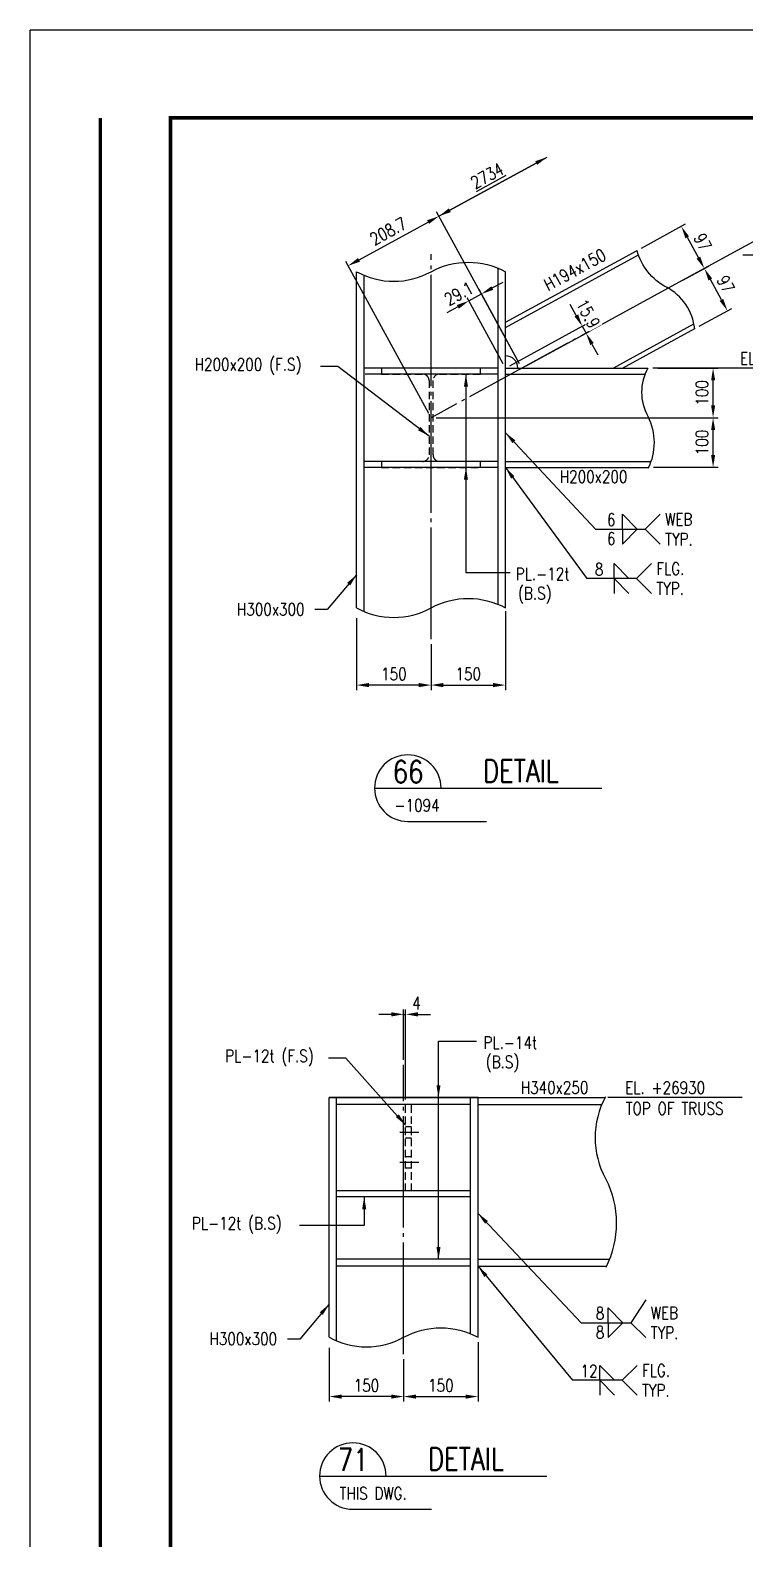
# Model space of a CAD drawing. Header units: millimetres. Extents: x 0 to 232280, y -26939 to 23794.
# Drawn here: x 146137 to 151900, y -15269 to -3104 of the extents above; entities that cross this region are included whole.
import ezdxf
from ezdxf.enums import TextEntityAlignment as Align

# ---------------------------------------------------------------- set-up
doc = ezdxf.new("R2010")
doc.units = ezdxf.units.MM
doc.header["$LTSCALE"] = 30
doc.linetypes.add('JNK-CENTER', pattern=[34, 30, -1.5, 1, -1.5])
doc.linetypes.add('JNK-HIDDEN', pattern=[3, 2, -1])
for name, color, linetype in [('CEN-R', 1, 'JNK-CENTER'), ('CON-C', 4, 'Continuous'), ('CON-G', 3, 'Continuous'), ('CON-W', 7, 'Continuous'), ('CON-Y', 2, 'Continuous'), ('Dim-W', 7, 'Continuous'), ('HID-Y', 2, 'JNK-HIDDEN'), ('STL-OBJT', 7, 'Continuous'), ('TXT-Y', 2, 'Continuous')]:
    doc.layers.add(name, color=color, linetype=linetype)
doc.styles.add('ROMANS', font='ROMANS.shx', dxfattribs={"width": 0.8})
doc.styles.add('SIMPLEX', font='simplex.shx', dxfattribs={"width": 0.8})
doc.dimstyles.new('DIM40', dxfattribs={"dimscale": 40, "dimtxt": 2.5, "dimasz": 2.5, "dimexe": 1, "dimexo": 1, "dimgap": 1, "dimtad": 1, "dimdec": 0, "dimdsep": 46, "dimtxsty": 'SIMPLEX', "dimcen": 0, "dimclrd": 7, "dimclre": 7, "dimclrt": 2, "dimadec": 1, "dimazin": 2, "dimtfac": 1, "dimtdec": 0, "dimtix": 1, "dimtmove": 2, "dimatfit": 2, "dimfxl": 1, "dimtolj": 1, "dimtzin": 0, "dimarcsym": 1})
doc.dimstyles.new('DIM40x4', dxfattribs={"dimscale": 40, "dimtxt": 2.5, "dimasz": 2.5, "dimexe": 1, "dimexo": 1, "dimgap": 1, "dimtad": 1, "dimdec": 1, "dimlfac": 0.25, "dimdsep": 46, "dimtxsty": 'SIMPLEX', "dimcen": 2.5, "dimclrd": 7, "dimclre": 7, "dimclrt": 2, "dimadec": 1, "dimazin": 2, "dimtfac": 1, "dimtdec": 1, "dimtmove": 2, "dimatfit": 3, "dimfxl": 1, "dimtfill": 1, "dimtolj": 1, "dimtzin": 0, "dimarcsym": 1})

# ---------------------------------------------------------------- blocks, each defined once
blk = doc.blocks.new('TITLE')
at = {"color": 7}
for p in [(841, 594.85), (0, 0)]:
    blk.add_line(p, (0, 594.85), dxfattribs=at)
at = {"color": 7, "const_width": 0.707}
for points in [[(28.29, 17.68), (28.29, 577.52)], [(14.15, 577.17), (14.15, 17.68)], [(823.32, 577.17), (27.94, 577.17)]]:
    blk.add_lwpolyline(points, dxfattribs=at)
blk = doc.blocks.new('SECTITLE')
at = {"layer": 'CON-G'}
for p, q in [((-1.7, 0), (44.1, 0)), ((5, -6.7), (20.86, -6.7))]:
    blk.add_line(p, q, dxfattribs=at)
blk.add_arc((5, 0), 6.7, 0, 270, dxfattribs=at)
at = {"layer": 'CON-C', "style": 'SIMPLEX', "width": 0.8}
for tag, p in [('A', (5.06, 1.04)), ('ELEVATION', (27.83, 1.22))]:
    blk.add_attdef(tag, text='', height=4.5, dxfattribs=at).set_placement(p, align=Align.CENTER)
at = {"layer": 'CON-Y', "style": 'SIMPLEX', "width": 0.8}
blk.add_attdef('H0000-0000', (1.54, -4.72), '', height=2.5, dxfattribs=at)
blk.add_attdef('SCALE', text='', height=2.5, dxfattribs=at).set_placement((44.9, -3.72), align=Align.RIGHT)
blk = doc.blocks.new('*D4577')
at = {"layer": 'DEFPOINTS', "color": 0, "ltscale": 0.5, "transparency": 16777216}
for p in [(149970, -7790), (149370, -8016), (149970, -8385)]:
    blk.add_point(p, dxfattribs=at)
at = {"layer": 'Dim-W', "color": 7, "lineweight": -2, "ltscale": 0.5, "transparency": 16777216}
for p, q in [((149970, -7830), (149970, -8425)), ((149370, -8056), (149370, -8425)), ((149470, -8385), (149870, -8385))]:
    blk.add_line(p, q, dxfattribs=at)
at = {"layer": 'Dim-W', "color": 7, "ltscale": 0.5, "transparency": 16777216}
for points in [[(149470, -8368), (149470, -8402), (149370, -8385)], [(149870, -8368), (149870, -8402), (149970, -8385)]]:
    blk.add_solid(points, dxfattribs=at)
at = {"layer": 'Dim-W', "color": 2, "ltscale": 0.5, "transparency": 16777216, "insert": (149670, -8295), "char_height": 100, "attachment_point": 5, "style": 'SIMPLEX', "bg_fill": 3, "box_fill_scale": 1.1, "bg_fill_color": 256, "bg_fill_true_color": 13158600, "bg_fill_transparency": 0}
blk.add_mtext('\\A1;150', dxfattribs=at)
blk = doc.blocks.new('*D4578')
at = {"layer": 'DEFPOINTS', "color": 0, "ltscale": 0.5, "transparency": 16777216}
for p in [(148770, -7806), (149370, -8016), (148770, -8385)]:
    blk.add_point(p, dxfattribs=at)
at = {"layer": 'Dim-W', "color": 7, "lineweight": -2, "ltscale": 0.5, "transparency": 16777216}
for p, q in [((148770, -7846), (148770, -8425)), ((149370, -8056), (149370, -8425)), ((149270, -8385), (148870, -8385))]:
    blk.add_line(p, q, dxfattribs=at)
at = {"layer": 'Dim-W', "color": 7, "ltscale": 0.5, "transparency": 16777216}
for points in [[(148870, -8368), (148870, -8402), (148770, -8385)], [(149270, -8368), (149270, -8402), (149370, -8385)]]:
    blk.add_solid(points, dxfattribs=at)
at = {"layer": 'Dim-W', "color": 2, "ltscale": 0.5, "transparency": 16777216, "insert": (149070, -8295), "char_height": 100, "attachment_point": 5, "style": 'SIMPLEX', "bg_fill": 3, "box_fill_scale": 1.1, "bg_fill_color": 256, "bg_fill_true_color": 13158600, "bg_fill_transparency": 0}
blk.add_mtext('\\A1;150', dxfattribs=at)
blk = doc.blocks.new('*D4491')
at = {"layer": 'DEFPOINTS', "color": 0, "ltscale": 0.5, "transparency": 16777216}
for p in [(149434, -4604), (150103, -5829), (149370, -6229)]:
    blk.add_point(p, dxfattribs=at)
at = {"layer": 'Dim-W', "color": 7, "lineweight": -2, "ltscale": 0.5, "transparency": 16777216}
for p, q in [((150083, -5794), (149414, -4569)), ((148789, -4956), (149346, -4652)), ((149351, -6194), (148682, -4969))]:
    blk.add_line(p, q, dxfattribs=at)
at = {"layer": 'Dim-W', "color": 7, "ltscale": 0.5, "transparency": 16777216}
for points in [[(149338, -4637), (149354, -4666), (149434, -4604)], [(148781, -4941), (148797, -4971), (148701, -5004)]]:
    blk.add_solid(points, dxfattribs=at)
at = {"layer": 'Dim-W', "color": 2, "ltscale": 0.5, "transparency": 16777216, "insert": (149024, -4725), "char_height": 100, "attachment_point": 5, "rotation": 28.6308, "style": 'SIMPLEX', "bg_fill": 3, "box_fill_scale": 1.1, "bg_fill_color": 256, "bg_fill_true_color": 13158600, "bg_fill_transparency": 0}
blk.add_mtext('\\A1;208.7', dxfattribs=at)
blk = doc.blocks.new('*D4492')
at = {"layer": 'DEFPOINTS', "color": 0, "ltscale": 0.5, "transparency": 16777216}
for p in [(150305, -4128), (149434, -4604), (149434, -4604)]:
    blk.add_point(p, dxfattribs=at)
at = {"layer": 'Dim-W', "color": 7, "lineweight": -2, "ltscale": 0.5, "transparency": 16777216}
blk.add_line((150218, -4176), (149521, -4556), dxfattribs=at)
at = {"layer": 'Dim-W', "color": 7, "ltscale": 0.5, "transparency": 16777216}
for points in [[(150210, -4161), (150226, -4190), (150305, -4128)], [(149513, -4541), (149529, -4571), (149434, -4604)]]:
    blk.add_solid(points, dxfattribs=at)
at = {"layer": 'Dim-W', "color": 2, "ltscale": 0.5, "transparency": 16777216, "insert": (149822, -4278), "char_height": 100, "attachment_point": 5, "rotation": 28.6308, "style": 'SIMPLEX', "bg_fill": 3, "box_fill_scale": 1.1, "bg_fill_color": 256, "bg_fill_true_color": 13158600, "bg_fill_transparency": 0}
blk.add_mtext('\\A1;\\L2734', dxfattribs=at)
blk = doc.blocks.new('*D4493')
at = {"layer": 'DEFPOINTS', "color": 0, "ltscale": 0.5, "transparency": 16777216}
for p in [(149970, -5829), (150103, -5829)]:
    blk.add_point(p, dxfattribs=at)
at = {"layer": 'Dim-W', "color": 7, "lineweight": -2, "ltscale": 0.5, "transparency": 16777216}
for p, q in [((150083, -5794), (149757, -5196)), ((149864, -5183), (149952, -5136)), ((149586, -5335), (149498, -5383)), ((149951, -5794), (149655, -5252))]:
    blk.add_line(p, q, dxfattribs=at)
at = {"layer": 'Dim-W', "color": 2, "ltscale": 0.5, "transparency": 16777216, "insert": (149594, -5228), "char_height": 100, "attachment_point": 5, "rotation": 28.6308, "style": 'SIMPLEX', "bg_fill": 3, "box_fill_scale": 1.1, "bg_fill_color": 256, "bg_fill_true_color": 13158600, "bg_fill_transparency": 0}
blk.add_mtext('\\A1;29.1', dxfattribs=at)
at = {"layer": 'DEFPOINTS', "color": 0, "ltscale": 0.5, "transparency": 16777216}
blk.add_point((149776, -5231), dxfattribs=at)
at = {"layer": 'Dim-W', "color": 7, "lineweight": -2, "ltscale": 0.5, "transparency": 16777216}
blk.add_line((149674, -5287), (149776, -5231), dxfattribs=at)
at = {"layer": 'Dim-W', "color": 7, "ltscale": 0.5, "transparency": 16777216}
for points in [[(149856, -5169), (149872, -5198), (149776, -5231)], [(149578, -5320), (149594, -5350), (149674, -5287)]]:
    blk.add_solid(points, dxfattribs=at)
blk = doc.blocks.new('*D4494')
at = {"layer": 'DEFPOINTS', "color": 0, "ltscale": 0.5, "transparency": 16777216}
for p in [(149970, -5829), (150103, -5829)]:
    blk.add_point(p, dxfattribs=at)
at = {"layer": 'Dim-W', "color": 7, "lineweight": -2, "ltscale": 0.5, "transparency": 16777216}
for p, q in [((150541, -5404), (150493, -5316)), ((150005, -5810), (150624, -5472)), ((150138, -5810), (150655, -5528)), ((150667, -5635), (150715, -5723))]:
    blk.add_line(p, q, dxfattribs=at)
at = {"layer": 'Dim-W', "color": 2, "ltscale": 0.5, "transparency": 16777216, "insert": (150636, -5390), "char_height": 100, "attachment_point": 5, "rotation": 298.6308, "style": 'SIMPLEX', "bg_fill": 3, "box_fill_scale": 1.1, "bg_fill_color": 256, "bg_fill_true_color": 13158600, "bg_fill_transparency": 0}
blk.add_mtext('\\A1;15.9', dxfattribs=at)
at = {"layer": 'DEFPOINTS', "color": 0, "ltscale": 0.5, "transparency": 16777216}
blk.add_point((150620, -5547), dxfattribs=at)
at = {"layer": 'Dim-W', "color": 7, "lineweight": -2, "ltscale": 0.5, "transparency": 16777216}
blk.add_line((150589, -5491), (150620, -5547), dxfattribs=at)
at = {"layer": 'Dim-W', "color": 7, "ltscale": 0.5, "transparency": 16777216}
for points in [[(150556, -5396), (150527, -5412), (150589, -5491)], [(150682, -5627), (150653, -5643), (150620, -5547)]]:
    blk.add_solid(points, dxfattribs=at)
blk = doc.blocks.new('*D4495')
at = {"layer": 'DEFPOINTS', "color": 0, "ltscale": 0.5, "transparency": 16777216}
for p in [(151032, -4880), (151574, -5026), (151365, -5140)]:
    blk.add_point(p, dxfattribs=at)
at = {"layer": 'Dim-W', "color": 7, "lineweight": -2, "ltscale": 0.5, "transparency": 16777216}
for p, q in [((151067, -4861), (151423, -4667)), ((151436, -4774), (151526, -4939)), ((151401, -5121), (151609, -5007))]:
    blk.add_line(p, q, dxfattribs=at)
at = {"layer": 'Dim-W', "color": 7, "ltscale": 0.5, "transparency": 16777216}
for points in [[(151450, -4766), (151421, -4782), (151388, -4686)], [(151541, -4931), (151511, -4947), (151574, -5026)]]:
    blk.add_solid(points, dxfattribs=at)
at = {"layer": 'Dim-W', "color": 2, "ltscale": 0.5, "transparency": 16777216, "insert": (151560, -4813), "char_height": 100, "attachment_point": 5, "rotation": 298.6308, "style": 'SIMPLEX', "bg_fill": 3, "box_fill_scale": 1.1, "bg_fill_color": 256, "bg_fill_true_color": 13158600, "bg_fill_transparency": 0}
blk.add_mtext('\\A1;97', dxfattribs=at)
blk = doc.blocks.new('*D4496')
at = {"layer": 'DEFPOINTS', "color": 0, "ltscale": 0.5, "transparency": 16777216}
for p in [(151574, -5026), (151365, -5140), (151496, -5511)]:
    blk.add_point(p, dxfattribs=at)
at = {"layer": 'Dim-W', "color": 7, "lineweight": -2, "ltscale": 0.5, "transparency": 16777216}
for p, q in [((151401, -5121), (151609, -5007)), ((151712, -5279), (151622, -5114)), ((151531, -5492), (151795, -5348))]:
    blk.add_line(p, q, dxfattribs=at)
at = {"layer": 'Dim-W', "color": 7, "ltscale": 0.5, "transparency": 16777216}
for points in [[(151636, -5106), (151607, -5122), (151574, -5026)], [(151726, -5271), (151697, -5287), (151760, -5367)]]:
    blk.add_solid(points, dxfattribs=at)
at = {"layer": 'Dim-W', "color": 2, "ltscale": 0.5, "transparency": 16777216, "insert": (151746, -5153), "char_height": 100, "attachment_point": 5, "rotation": 298.6308, "style": 'SIMPLEX', "bg_fill": 3, "box_fill_scale": 1.1, "bg_fill_color": 256, "bg_fill_true_color": 13158600, "bg_fill_transparency": 0}
blk.add_mtext('\\A1;97', dxfattribs=at)
blk = doc.blocks.new('*D4501')
at = {"layer": 'DEFPOINTS', "color": 0, "ltscale": 0.5, "transparency": 16777216}
for p in [(151158, -5829), (151644, -5829), (149370, -6229)]:
    blk.add_point(p, dxfattribs=at)
at = {"layer": 'Dim-W', "color": 7, "lineweight": -2, "ltscale": 0.5, "transparency": 16777216}
for p, q in [((151198, -5829), (151684, -5829)), ((151644, -6129), (151644, -5929)), ((149410, -6229), (151684, -6229))]:
    blk.add_line(p, q, dxfattribs=at)
at = {"layer": 'Dim-W', "color": 7, "ltscale": 0.5, "transparency": 16777216}
for points in [[(151628, -5929), (151661, -5929), (151644, -5829)], [(151628, -6129), (151661, -6129), (151644, -6229)]]:
    blk.add_solid(points, dxfattribs=at)
at = {"layer": 'Dim-W', "color": 2, "ltscale": 0.5, "transparency": 16777216, "insert": (151554, -6029), "char_height": 100, "attachment_point": 5, "rotation": 90, "style": 'SIMPLEX', "bg_fill": 3, "box_fill_scale": 1.1, "bg_fill_color": 256, "bg_fill_true_color": 13158600, "bg_fill_transparency": 0}
blk.add_mtext('\\A1;100', dxfattribs=at)
blk = doc.blocks.new('*D4502')
at = {"layer": 'DEFPOINTS', "color": 0, "ltscale": 0.5, "transparency": 16777216}
for p in [(149410, -6229), (151644, -6229), (151124, -6629)]:
    blk.add_point(p, dxfattribs=at)
at = {"layer": 'Dim-W', "color": 7, "lineweight": -2, "ltscale": 0.5, "transparency": 16777216}
for p, q in [((149450, -6229), (151684, -6229)), ((151644, -6529), (151644, -6329)), ((151164, -6629), (151684, -6629))]:
    blk.add_line(p, q, dxfattribs=at)
at = {"layer": 'Dim-W', "color": 7, "ltscale": 0.5, "transparency": 16777216}
for points in [[(151628, -6329), (151661, -6329), (151644, -6229)], [(151628, -6529), (151661, -6529), (151644, -6629)]]:
    blk.add_solid(points, dxfattribs=at)
at = {"layer": 'Dim-W', "color": 2, "ltscale": 0.5, "transparency": 16777216, "insert": (151554, -6429), "char_height": 100, "attachment_point": 5, "rotation": 90, "style": 'SIMPLEX', "bg_fill": 3, "box_fill_scale": 1.1, "bg_fill_color": 256, "bg_fill_true_color": 13158600, "bg_fill_transparency": 0}
blk.add_mtext('\\A1;100', dxfattribs=at)
blk = doc.blocks.new('*D4513')
at = {"layer": 'DEFPOINTS', "color": 0, "ltscale": 0.5, "transparency": 16777216}
for p in [(149749, -13683), (149149, -13780), (149749, -14122)]:
    blk.add_point(p, dxfattribs=at)
at = {"layer": 'Dim-W', "color": 7, "lineweight": -2, "ltscale": 0.5, "transparency": 16777216}
for p, q in [((149749, -13723), (149749, -14162)), ((149149, -13820), (149149, -14162)), ((149249, -14122), (149649, -14122))]:
    blk.add_line(p, q, dxfattribs=at)
at = {"layer": 'Dim-W', "color": 7, "ltscale": 0.5, "transparency": 16777216}
for points in [[(149249, -14106), (149249, -14139), (149149, -14122)], [(149649, -14106), (149649, -14139), (149749, -14122)]]:
    blk.add_solid(points, dxfattribs=at)
at = {"layer": 'Dim-W', "color": 2, "ltscale": 0.5, "transparency": 16777216, "insert": (149449, -14032), "char_height": 100, "attachment_point": 5, "style": 'SIMPLEX', "bg_fill": 3, "box_fill_scale": 1.1, "bg_fill_color": 256, "bg_fill_true_color": 13158600, "bg_fill_transparency": 0}
blk.add_mtext('\\A1;150', dxfattribs=at)
blk = doc.blocks.new('*D4514')
at = {"layer": 'DEFPOINTS', "color": 0, "ltscale": 0.5, "transparency": 16777216}
for p in [(148549, -13688), (149149, -13780), (148549, -14122)]:
    blk.add_point(p, dxfattribs=at)
at = {"layer": 'Dim-W', "color": 7, "lineweight": -2, "ltscale": 0.5, "transparency": 16777216}
for p, q in [((148549, -13728), (148549, -14162)), ((149149, -13820), (149149, -14162)), ((149049, -14122), (148649, -14122))]:
    blk.add_line(p, q, dxfattribs=at)
at = {"layer": 'Dim-W', "color": 7, "ltscale": 0.5, "transparency": 16777216}
for points in [[(148649, -14106), (148649, -14139), (148549, -14122)], [(149049, -14106), (149049, -14139), (149149, -14122)]]:
    blk.add_solid(points, dxfattribs=at)
at = {"layer": 'Dim-W', "color": 2, "ltscale": 0.5, "transparency": 16777216, "insert": (148849, -14032), "char_height": 100, "attachment_point": 5, "style": 'SIMPLEX', "bg_fill": 3, "box_fill_scale": 1.1, "bg_fill_color": 256, "bg_fill_true_color": 13158600, "bg_fill_transparency": 0}
blk.add_mtext('\\A1;150', dxfattribs=at)
blk = doc.blocks.new('*D4516')
at = {"layer": 'DEFPOINTS', "color": 0, "ltscale": 0.5, "transparency": 16777216}
for p in [(149149, -11446), (149165, -11767)]:
    blk.add_point(p, dxfattribs=at)
at = {"layer": 'Dim-W', "color": 7, "lineweight": -2, "ltscale": 0.5, "transparency": 16777216}
for p, q in [((149049, -11040), (148949, -11040)), ((149149, -11406), (149149, -11000)), ((149165, -11727), (149165, -11000)), ((149265, -11040), (149365, -11040))]:
    blk.add_line(p, q, dxfattribs=at)
at = {"layer": 'Dim-W', "color": 2, "ltscale": 0.5, "transparency": 16777216, "insert": (149252, -10950), "char_height": 100, "attachment_point": 5, "style": 'SIMPLEX', "bg_fill": 3, "box_fill_scale": 1.1, "bg_fill_color": 256, "bg_fill_true_color": 13158600, "bg_fill_transparency": 0}
blk.add_mtext('\\A1;4', dxfattribs=at)
at = {"layer": 'DEFPOINTS', "color": 0, "ltscale": 0.5, "transparency": 16777216}
blk.add_point((149165, -11040), dxfattribs=at)
at = {"layer": 'Dim-W', "color": 7, "lineweight": -2, "ltscale": 0.5, "transparency": 16777216}
blk.add_line((149149, -11040), (149165, -11040), dxfattribs=at)
at = {"layer": 'Dim-W', "color": 7, "ltscale": 0.5, "transparency": 16777216}
for points in [[(149049, -11023), (149049, -11057), (149149, -11040)], [(149265, -11023), (149265, -11057), (149165, -11040)]]:
    blk.add_solid(points, dxfattribs=at)

msp = doc.modelspace()

# ---------------------------------------------------------------- linework, layer by layer
for p, q in [((150912.86, -7128.11), (150912.86, -7008.11)), ((150912.86, -7008.11), (151032.86, -7128.11)), ((150912.86, -7128.11), (150912.86, -7248.11)), ((150912.86, -7248.11), (151032.86, -7128.11)), ((150845.19, -7525.67), (150845.19, -7405.67)), ((150845.19, -7405.67), (150965.19, -7525.67)), ((150797.23, -13526.78), (150797.23, -13406.78)), ((150797.23, -13406.78), (150917.23, -13526.78)), ((150797.23, -13526.78), (150797.23, -13646.78)), ((150797.23, -13646.78), (150917.23, -13526.78)), ((150729.56, -13991.01), (150729.56, -13871.01)), ((150729.56, -13871.01), (150849.56, -13991.01))]:
    msp.add_line(p, q)
for points in [[(150965.19, -7645.67), (150845.19, -7525.67), (150845.19, -7645.67)], [(150849.56, -14111.01), (150729.56, -13991.01), (150729.56, -14111.01)]]:
    msp.add_lwpolyline(points)
at = {"layer": 'CEN-R'}
for p, q in [((149369.93, -8015.64), (149369.93, -4911.17)), ((151365.4, -5140.11), (149369.93, -6229.46)), ((149148.61, -13779.9), (149148.61, -11445.91)), ((149117.15, -11991.14), (149270.09, -11991.14)), ((149117.15, -12231.14), (149270.09, -12231.14))]:
    msp.add_line(p, q, dxfattribs=at)
at = {"layer": 'CON-G'}
for p, q in [((149969.93, -5459.86), (151031.74, -4880.2)), ((149969.93, -5500.88), (151042.23, -4915.49)), ((148769.93, -7762.5), (148769.93, -5051.6)), ((148829.93, -7791.56), (148829.93, -5080.66)), ((149909.93, -7733.78), (149909.93, -5022.88)), ((149969.93, -7762.5), (149969.93, -5051.6)), ((150837.26, -5829.46), (151490.15, -5473.04)), ((150912.39, -5829.46), (151496, -5510.86)), ((149909.93, -5829.46), (148833.93, -5829.46)), ((149969.93, -5829.46), (151117.62, -5829.46)), ((149909.93, -5877.46), (148837.93, -5877.46)), ((149969.93, -5877.46), (151095.1, -5877.46)), ((149909.93, -6581.46), (148829.93, -6581.46)), ((149909.93, -6629.46), (148829.93, -6629.46)), ((149969.93, -6581.46), (151142.91, -6581.46)), ((149969.93, -6629.46), (151123.64, -6629.46)), ((148548.61, -13644.17), (148548.61, -11711.14)), ((149748.61, -11711.14), (148548.61, -11711.14)), ((148608.61, -13673.23), (148608.61, -11711.14)), ((149688.61, -11767.14), (148612.61, -11767.14)), ((149688.61, -13615.45), (149688.61, -11711.14)), ((149748.61, -13644.17), (149748.61, -11711.14)), ((149748.61, -11767.14), (150746.95, -11767.14)), ((149688.61, -12463.14), (148608.61, -12463.14)), ((149688.61, -12511.14), (148608.61, -12511.14)), ((149684.61, -13015.14), (148612.61, -13015.14)), ((149748.61, -13015.14), (150808.78, -13015.14)), ((149684.61, -13071.14), (148612.61, -13071.14)), ((149748.61, -13071.14), (150784.61, -13071.14)), ((149748.61, -13071.14), (150784.61, -13071.14))]:
    msp.add_line(p, q, dxfattribs=at)
msp.add_arc((149969.93, -5829.46), 100, 0, 90, dxfattribs=at)
at = {"layer": 'CON-W'}
for p, q in [((151217.16, -7008.11), (151097.16, -7128.11)), ((150697.16, -7128.11), (151097.16, -7128.11)), ((151097.16, -7128.11), (151217.16, -7248.11)), ((151146.29, -7405.67), (151026.29, -7525.67)), ((151026.29, -7525.67), (150626.29, -7525.67)), ((151026.29, -7525.67), (151146.29, -7645.67)), ((148533.34, -7776.27), (148433.34, -7776.27)), ((151101.52, -13343.43), (150981.52, -13526.78)), ((150581.52, -13526.78), (150981.52, -13526.78)), ((150981.52, -13526.78), (151101.52, -13646.78)), ((148312.02, -13657.94), (148212.02, -13657.94)), ((151030.65, -13871.01), (150910.65, -13991.01)), ((150910.65, -13991.01), (150510.65, -13991.01)), ((150910.65, -13991.01), (151030.65, -14111.01))]:
    msp.add_line(p, q, dxfattribs=at)
for points in [[(148769.93, -5051.6, 0.25792862), (149369.93, -5051.6, -0.25508912), (149969.93, -5051.6)], [(151496.22, -5512.88, 0.2513348), (151268.13, -5177.03, -0.2149363), (151031.74, -4880.2, -0.2149363)], [(151117.62, -5829.46, 0.25792862), (151117.62, -6217.7, -0.23557054), (151118.87, -6639.4)], [(148769.93, -7762.5, 0.25792862), (149369.93, -7762.5, -0.25508912), (149969.93, -7762.5)], [(150777.48, -11704.55, 0.25792862), (150777.48, -12364.55, -0.23557054), (150779.59, -13081.44)], [(148548.61, -13644.17, 0.25792862), (149148.61, -13644.17, -0.25508912), (149748.61, -13644.17)]]:
    msp.add_lwpolyline(points, format="xyb", dxfattribs=at)
at = {"layer": 'Dim-W'}
for p, q in [((152582.88, -5829.46), (151158.15, -5829.46)), ((151878.09, -11711.14), (150796.32, -11711.14))]:
    msp.add_line(p, q, dxfattribs=at)
at = {"layer": 'Dim-W', "ltscale": 0.5}
for p, q in [((149651.19, -7476.24), (150007.35, -7476.24)), ((149969.93, -7789.62), (149969.93, -8260.86)), ((149969.93, -7807.69), (149969.93, -7935.29)), ((149429.88, -11255.48), (149735.46, -11255.48)), ((149748.61, -13682.53), (149748.61, -13997.9))]:
    msp.add_line(p, q, dxfattribs=at)
msp.add_lwpolyline([(151883.88, -4916.03), (152440.94, -4916.03), (152440.94, -4552.95), (151365.4, -5140.11)], dxfattribs=at)
at = {"layer": 'HID-Y'}
for p, q in [((149164.61, -12463.14), (149164.61, -11767.14)), ((149212.61, -12463.14), (149212.61, -11767.14)), ((149164.61, -11945.14), (149212.61, -11945.14)), ((149164.61, -12037.14), (149212.61, -12037.14)), ((149164.61, -12185.14), (149212.61, -12185.14)), ((149164.61, -12277.14), (149212.61, -12277.14))]:
    msp.add_line(p, q, dxfattribs=at)
msp.add_lwpolyline([(149769.93, -6629.46), (149769.93, -6581.46), (149437.93, -6581.46, -0.41421356), (149385.93, -6529.46), (149385.93, -5929.46, -0.41421356), (149437.93, -5877.46), (149769.93, -5877.46), (149769.93, -5829.46), (148969.93, -5829.46), (148969.93, -5877.46), (149301.93, -5877.46, -0.41421356), (149353.93, -5929.46), (149353.93, -6529.46, -0.41421356), (149301.93, -6581.46), (148969.93, -6581.46), (148969.93, -6629.46)], format="xyb", close=True, dxfattribs=at)

# ---------------------------------------------------------------- block references
at = {"linetype": 'ByBlock', "xscale": 39.99999999599994, "yscale": 39.99999999599994, "zscale": 39.99999999599994}
msp.add_blockref('TITLE', (146137.22, -26898.29), dxfattribs=at)
at = {"layer": 'CON-W'}
ref = msp.add_blockref('SECTITLE', (148982.31, -9215.89), dxfattribs=dict(at, xscale=40, yscale=40, zscale=40))
ref.add_attrib('H0000-0000', '-1094', (149075.52, -9404.69), dxfattribs={"layer": 'CON-Y', "height": 100, "style": 'SIMPLEX', "width": 0.8})
ref.add_attrib('A', '66', dxfattribs={"layer": 'CON-C', "height": 180, "style": 'SIMPLEX', "width": 0.8}).set_placement((149184.71, -9174.29), align=Align.CENTER)
ref.add_attrib('ELEVATION', 'DETAIL', dxfattribs={"layer": 'CON-C', "height": 180, "style": 'SIMPLEX', "width": 0.8}).set_placement((150095.51, -9167.09), align=Align.CENTER)
ref = msp.add_blockref('SECTITLE', (148539.15, -14763.3), dxfattribs=dict(at, xscale=40, yscale=40, zscale=40))
ref.add_attrib('H0000-0000', 'THIS DWG.', (148632.36, -14952.1), dxfattribs={"layer": 'CON-Y', "height": 100, "style": 'SIMPLEX', "width": 0.8})
ref.add_attrib('A', '71', dxfattribs={"layer": 'CON-C', "height": 180, "style": 'SIMPLEX', "width": 0.8}).set_placement((148741.55, -14721.7), align=Align.CENTER)
ref.add_attrib('ELEVATION', 'DETAIL', dxfattribs={"layer": 'CON-C', "height": 180, "style": 'SIMPLEX', "width": 0.8}).set_placement((149652.35, -14714.5), align=Align.CENTER)

# ---------------------------------------------------------------- texts
at = {"layer": 'CON-W', "color": 2, "style": 'SIMPLEX', "width": 0.8}
for s, p in [('6', (150788.46, -7101.73)), ('6', (150788.46, -7254.5)), ('8', (150691.07, -7501.52)), ('H300x300', (147804.68, -7824.62)), ('8', (150698.24, -13500.39)), ('H300x300', (147583.37, -13706.29)), ('8', (150698.24, -13653.16)), ('12', (150575.44, -13966.86))]:
    msp.add_text(s, height=100, dxfattribs=at).set_placement(p)
at = {"layer": 'CON-Y', "style": 'SIMPLEX', "width": 0.8}
for s, p in [('EL. +25420', (151861.89, -5799.62)), ('H200x200', (150408.3, -6754.44)), ('H340x250', (150093.41, -11680.73)), ('EL. +26930', (150935.45, -11681.29))]:
    msp.add_text(s, height=100, dxfattribs=at).set_placement(p)
for s, p in [('PL.-12t', (150268.99, -7538.88)), ('PL.-14t', (150008.91, -11318.12))]:
    msp.add_text(s, height=100, dxfattribs=at).set_placement(p, align=Align.CENTER)
at = {"layer": 'CON-Y', "color": 2, "style": 'SIMPLEX', "width": 0.8}
msp.add_text('TOP OF TRUSS', height=100, dxfattribs=at).set_placement((150939.42, -11849.4))
at = {"layer": 'Dim-W', "color": 2, "style": 'SIMPLEX', "width": 0.8}
msp.add_text('H194x150', height=100, rotation=28.630774, dxfattribs=at).set_placement((150313.86, -5209.81))
at = {"layer": 'TXT-Y', "width": 0.8}
for s, style, p in [('H200x200 (F.S)', 'ROMANS', (147463.76, -5799.5)), ('WEB', 'SIMPLEX', (151257.58, -7048.91)), ('TYP.', 'SIMPLEX', (151257.58, -7208.91)), ('FLG.', 'SIMPLEX', (151186.71, -7446.47)), (' (B.S)', 'ROMANS', (150016, -7644.39)), ('TYP.', 'SIMPLEX', (151186.71, -7606.47)), ('PL-12t (F.S)', 'ROMANS', (147710.27, -11375.6)), (' (B.S)', 'ROMANS', (149755.91, -11423.63)), ('PL-12t (B.S)', 'ROMANS', (147441.86, -12724.43)), ('WEB', 'SIMPLEX', (151141.95, -13447.58)), ('TYP.', 'SIMPLEX', (151141.95, -13607.58)), ('FLG.', 'SIMPLEX', (151071.08, -13911.81)), ('TYP.', 'SIMPLEX', (151071.08, -14071.81))]:
    msp.add_text(s, height=100, dxfattribs=dict(at, style=style)).set_placement(p, align=Align.MIDDLE_LEFT)

# ---------------------------------------------------------------- leaders
at = {"layer": 'CON-W'}
for points in [[(149651.19, -5877.46), (149651.19, -7363.8)], [(149969.93, -6349.91), (150697.16, -7128.11)], [(149651.19, -6629.46), (149651.19, -7476.24)], [(149969.93, -6629.46), (150626.29, -7525.67)], [(149429.88, -11711.37), (149429.88, -11255.48)], [(149429.88, -13015.37), (149429.88, -11537.04)], [(149748.61, -12645.09), (150581.52, -13526.78)], [(149748.61, -13071.14), (150510.65, -13991.01)]]:
    msp.add_leader(points, dimstyle='DIM40x4', dxfattribs=at)
at = {"layer": 'STL-OBJT'}
for points, dimstyle in [([(149353.93, -6377.54), (148618.84, -5817.2), (148478.84, -5817.2)], 'DIM40'), ([(148769.93, -7494.97), (148533.34, -7776.27)], 'DIM40x4'), ([(149164.61, -11932.52), (148683.69, -11393.31), (148543.69, -11393.31)], 'DIM40'), ([(148830.81, -12511.14), (148830.81, -12742.13), (148308.37, -12742.13)], 'DIM40'), ([(148548.61, -13376.65), (148312.02, -13657.94)], 'DIM40x4')]:
    msp.add_leader(points, dimstyle=dimstyle, dxfattribs=at)

# ---------------------------------------------------------------- next in the draw order: dimensions: what is measured, and where the dimension line sits
at = {"layer": 'Dim-W', "ltscale": 0.5}
for base, p1, p2, angle, picture, middle in [((149433.57, -4603.86), (149369.93, -6229.46), (150102.64, -5829.46), 28.630774, '*D4491', (149024.08, -4724.86)), ((151573.8, -5026.34), (151031.74, -4880.2), (151365.4, -5140.11), 298.630774, '*D4495', (151559.83, -4812.93))]:
    dim = msp.add_linear_dim(base=base, p1=p1, p2=p2, angle=angle, dimstyle='DIM40x4', dxfattribs=at)
    dim.commit()
    dim.dimension.update_dxf_attribs({"geometry": picture, "text_midpoint": middle})
for base, p1, p2, picture, middle in [((149969.93, -8385.16), (149369.93, -8015.64), (149969.93, -7789.62), '*D4577', (149669.93, -8295.16)), ((149748.61, -14122.2), (149148.61, -13779.9), (149748.61, -13682.53), '*D4513', (149448.61, -14032.2))]:
    dim = msp.add_linear_dim(base=base, p1=p1, p2=p2, dimstyle='DIM40x4', dxfattribs=at)
    dim.commit()
    dim.dimension.update_dxf_attribs({"geometry": picture, "text_midpoint": middle})
dim = msp.add_linear_dim(base=(149164.61, -11040.04), p1=(149148.61, -11445.91), p2=(149164.61, -11767.14), dimstyle='DIM40x4', dxfattribs=at)
dim.commit()
dim.dimension.update_dxf_attribs({"geometry": '*D4516', "text_midpoint": (149251.89, -10950.04), "dimtype": 160})

# ---------------------------------------------------------------- next in the draw order: linework, layer by layer
at = {"layer": 'CON-G'}
msp.add_line((148548.61, -11711.14), (150773.89, -11711.14), dxfattribs=at)
at = {"layer": 'Dim-W', "ltscale": 0.5}
msp.add_line((149433.57, -4603.86), (150305.42, -4127.9), dxfattribs=at)

# ---------------------------------------------------------------- next in the draw order: dimensions: what is measured, and where the dimension line sits
dim = msp.add_linear_dim(base=(149776.14, -5231.38), p1=(149969.93, -5829.46), p2=(150102.64, -5829.46), angle=28.630774, dimstyle='DIM40x4', dxfattribs=at)
dim.commit()
dim.dimension.update_dxf_attribs({"geometry": '*D4493', "text_midpoint": (149594.15, -5228.19), "dimtype": 160})
for base, p1, p2, angle, picture, middle in [((151573.8, -5026.34), (151496, -5510.86), (151365.4, -5140.11), 298.630774, '*D4496', (151745.75, -5153.49)), ((148769.93, -8385.16), (149369.93, -8015.64), (148769.93, -7805.97), 180, '*D4578', (149069.93, -8295.16)), ((148548.61, -14122.2), (149148.61, -13779.9), (148548.61, -13687.65), 180, '*D4514', (148848.61, -14032.2))]:
    dim = msp.add_linear_dim(base=base, p1=p1, p2=p2, angle=angle, dimstyle='DIM40x4', dxfattribs=at)
    dim.commit()
    dim.dimension.update_dxf_attribs({"geometry": picture, "text_midpoint": middle})

# ---------------------------------------------------------------- next in the draw order: dimensions: what is measured, and where the dimension line sits
dim = msp.add_linear_dim(base=(149433.57, -4603.86), p1=(150305.42, -4127.9), p2=(149433.57, -4603.86), angle=28.630774, text='%%U2734', dimstyle='DIM40x4', dxfattribs=at)
dim.commit()
dim.dimension.update_dxf_attribs({"geometry": '*D4492', "text_midpoint": (149821.58, -4278.11)})
dim = msp.add_linear_dim(base=(150619.57, -5547.26), p1=(149969.93, -5829.46), p2=(150102.64, -5829.46), angle=298.630774, dimstyle='DIM40x4', dxfattribs=at)
dim.commit()
dim.dimension.update_dxf_attribs({"geometry": '*D4494', "text_midpoint": (150636.1, -5389.73), "dimtype": 160})

# ---------------------------------------------------------------- next in the draw order: dimensions: what is measured, and where the dimension line sits
dim = msp.add_linear_dim(base=(151644.31, -5829.46), p1=(149369.93, -6229.46), p2=(151158.15, -5829.46), angle=90, dimstyle='DIM40x4', dxfattribs=at)
dim.commit()
dim.dimension.update_dxf_attribs({"geometry": '*D4501', "text_midpoint": (151554.31, -6029.46)})

# ---------------------------------------------------------------- next in the draw order: dimensions: what is measured, and where the dimension line sits
dim = msp.add_linear_dim(base=(151644.31, -6229.46), p1=(151123.64, -6629.46), p2=(149409.93, -6229.46), angle=90, dimstyle='DIM40x4', dxfattribs=at)
dim.commit()
dim.dimension.update_dxf_attribs({"geometry": '*D4502', "text_midpoint": (151554.31, -6429.46)})

doc.saveas('drawing.dxf')
